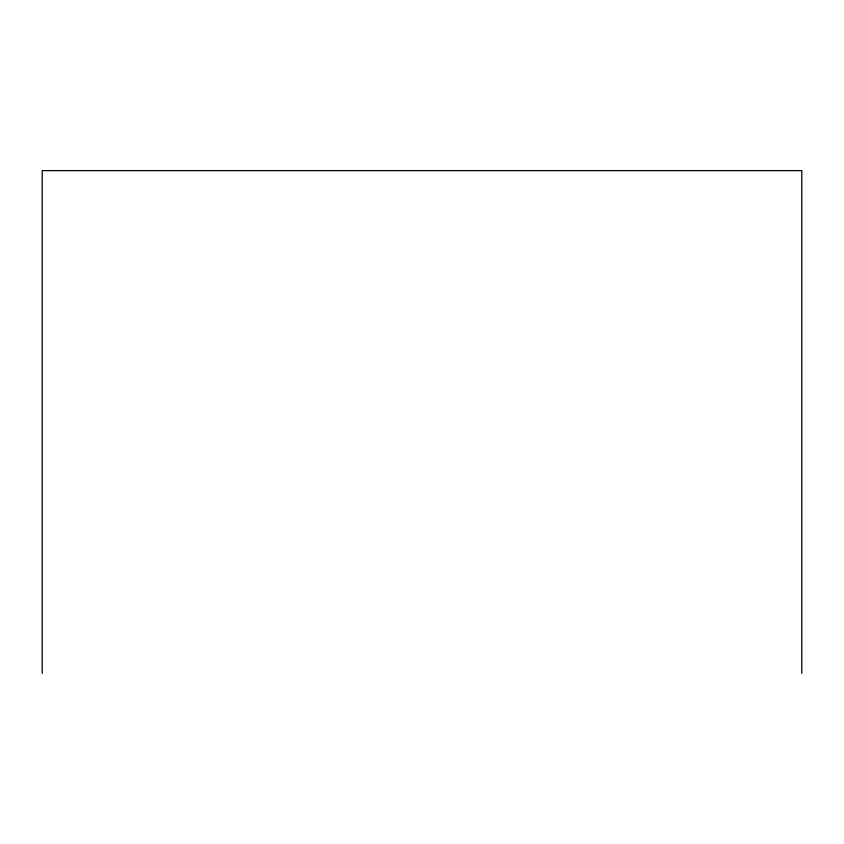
<?xml version="1.0" encoding="UTF-8"?>
<svg xmlns="http://www.w3.org/2000/svg" width="844" height="844" viewBox="0 0 844 844"><rect width="100%" height="100%" fill="white"/><g stroke="black" fill="none" stroke-linecap="round" stroke-linejoin="round"><path stroke-width="1.27" d="M801.8 673.364L801.8 170.636L42.2 170.636L42.2 673.364"/></g></svg>
